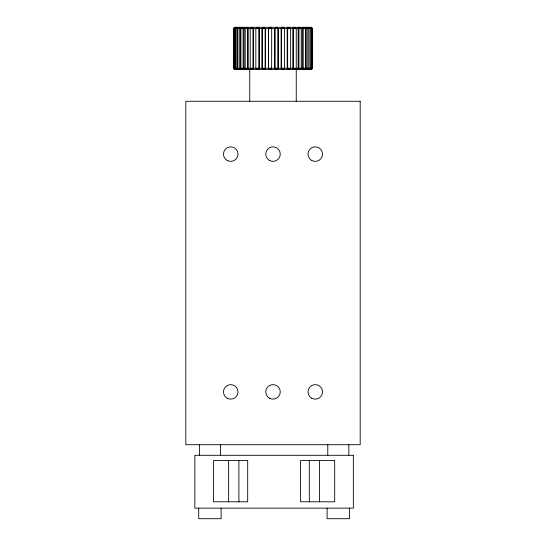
<?xml version="1.0" encoding="UTF-8"?>
<svg xmlns="http://www.w3.org/2000/svg" width="546" height="546" viewBox="0 0 546 546"><rect width="100%" height="100%" fill="white"/><g stroke="black" fill="none" stroke-linecap="round" stroke-linejoin="round"><path stroke-width="0.82" d="M244.042 27.3L244.042 69.574M298.928 27.3L298.928 69.574M302.279 69.574L302.279 27.3M247.468 69.574L247.468 27.3M298.136 27.3L298.136 69.574M243.12 27.3L243.12 69.574M248.239 69.574L248.239 27.3M303.207 69.574L303.207 27.3M240.629 27.3L240.226 28.624L240.226 68.25L240.629 69.574M293.939 27.3L293.523 28.624L293.523 68.25L293.939 69.574M305.617 69.574L306.04 68.25L306.04 28.624L305.617 27.3M252.505 69.574L252.948 68.25L252.948 28.624L252.505 27.3M293.311 27.3L292.833 28.624L292.833 68.25L293.311 69.574M239.592 27.3L239.1 28.624L239.1 68.25L239.592 69.574M253.119 69.574L253.617 68.25L253.617 28.624L253.119 27.3M306.661 69.574L307.18 68.25L307.18 28.624L306.661 27.3M238.097 69.574L237.408 68.25L237.408 28.624L238.097 27.3M308.074 69.574L308.783 68.25L308.722 28.624L308.074 27.3M258.108 69.574L258.852 68.25L258.852 28.624L258.108 27.3M287.926 27.3L287.169 28.624L287.169 68.25L287.926 69.574M258.538 69.574L259.323 68.25L259.323 28.624L258.538 27.3M236.971 27.3L236.179 28.624L236.179 68.25L236.971 69.574M309.2 69.574L310.019 68.25L310.019 28.624L309.2 27.3M236.52 27.3L235.565 28.624L235.565 68.25L236.52 69.574M309.568 69.574L310.544 68.25M282.398 27.3L281.402 28.624L281.402 68.25L282.398 69.574M282.139 27.3L281.122 28.624L281.122 68.25L282.139 69.574M264.114 69.574L265.138 68.25L265.138 28.624L264.114 27.3M264.353 69.574L265.397 68.25L265.397 28.624L264.353 27.3M235.34 27.3L234.268 28.624L234.268 68.25L235.34 69.574M310.756 69.574L311.841 68.25L311.841 28.624L310.756 27.3L312.36 28.624L312.36 68.25L310.838 69.574L311.78 68.694M276.167 27.3L274.911 28.624L274.85 68.25L276.105 69.574M276.105 27.3L274.85 28.624L274.911 68.25L276.167 69.574M270.366 69.574L271.635 68.25L271.683 28.624L270.406 27.3M270.406 69.574L271.683 68.25M234.725 27.3L233.415 28.624L233.395 68.25L234.725 69.574L311.275 69.574L312.605 68.25L312.605 28.624L311.275 27.3L234.725 27.3L233.395 28.624L237.408 28.624M311.275 69.574L312.605 68.25M269.983 27.3L268.523 28.624L268.523 68.25L269.983 69.574M269.84 27.3L268.366 28.624L268.366 68.25L269.84 69.574M276.522 69.574L278.003 68.25L278.003 28.624L276.522 27.3M276.685 69.574L278.173 68.25L278.173 28.624L276.685 27.3M233.64 28.624L235.162 27.3L233.708 28.624L233.708 68.25L235.162 69.574L233.708 68.25M263.943 27.3L262.326 28.624L262.326 68.25M282.548 69.574L283.64 68.694M263.609 27.3L261.957 28.624L261.957 68.25L263.609 69.574M282.903 69.574L284.568 68.25L284.568 28.624L282.903 27.3M309.37 69.574L311.056 68.25L311.056 28.624L309.37 27.3M236.8 27.3L235.094 28.624L235.094 68.25L236.8 69.574M256.415 28.624L258.156 27.3M289.482 68.694L288.315 69.574L287.66 68.25L287.66 28.624L288.377 27.3L290.062 28.624M257.63 27.3L255.842 28.624L255.842 68.25L257.63 69.574M288.854 69.574L290.649 68.25L290.649 28.624L288.854 27.3M250.955 28.624L252.764 27.3M293.659 69.574L294.867 68.694M306.907 69.574L308.722 68.25M239.339 69.574L237.517 68.25L237.517 28.624L239.339 27.3M246.71 28.18L247.932 27.3M252.068 27.3L250.198 28.624L250.198 68.25L252.068 69.574M294.369 69.574L296.246 68.25L296.246 28.624L294.369 27.3M242.799 27.3L240.909 28.624L240.909 68.25L242.799 69.574M303.521 69.574L305.412 68.25L305.412 28.624L303.521 27.3M247.079 27.3L245.174 28.624L245.174 68.25L247.079 69.574M299.304 69.574L301.215 68.25L301.215 28.624L299.304 27.3M237.517 28.624L312.605 28.624L311.275 27.3M237.408 68.25L233.395 68.25L234.725 69.574M237.517 68.25L312.36 68.25M306.907 27.3L308.722 28.624M293.659 27.3L295.475 28.624M256.995 68.694L258.156 69.574M282.548 27.3L284.186 28.624M262.865 68.694L263.943 69.574M310.756 27.3L311.78 28.18M270.366 27.3L271.635 28.624M349.515 508.135L349.515 518.7L327.102 518.7L327.102 508.135M348.833 444.724L348.833 455.296M327.784 444.724L327.784 455.296M319.581 460.578L319.581 501.794M309.316 460.578L309.316 501.794M296.246 69.574L296.246 101.276M249.754 69.574L249.754 101.276M238.902 460.578L238.902 501.794M228.637 460.578L228.637 501.794M221.116 508.135L221.116 518.7L198.703 518.7L198.703 508.135M220.434 444.724L220.434 455.296M199.386 444.724L199.386 455.296M360.183 101.276L185.817 101.276L185.817 444.724L360.183 444.724L360.183 101.276M353.364 455.296L194.854 455.296L194.854 508.135L353.364 508.135L353.364 455.296M247.693 460.578L213.534 460.578L213.534 501.794L247.693 501.794L247.693 460.578M334.684 460.578L300.532 460.578L300.532 501.794L334.684 501.794L334.684 460.578M311.636 160.408A7.269 7.269 0 0 0 322.536 154.115A7.269 7.269 0 0 0 311.636 147.823A7.269 7.269 0 0 0 311.636 160.408M311.636 398.177A7.269 7.269 0 0 0 322.536 391.885A7.269 7.269 0 0 0 311.636 385.592A7.269 7.269 0 0 0 311.636 398.177M227.095 160.408A7.269 7.269 0 0 0 237.995 154.115A7.269 7.269 0 0 0 227.095 147.823A7.269 7.269 0 0 0 227.095 160.408M227.095 398.177A7.269 7.269 0 0 0 237.995 391.885A7.269 7.269 0 0 0 227.095 385.592A7.269 7.269 0 0 0 227.095 398.177M269.369 160.408A7.269 7.269 0 0 0 280.269 154.115A7.269 7.269 0 0 0 269.369 147.823A7.269 7.269 0 0 0 269.369 160.408M269.369 398.177A7.269 7.269 0 0 0 280.269 391.885A7.269 7.269 0 0 0 269.369 385.592A7.269 7.269 0 0 0 269.369 398.177"/></g></svg>
